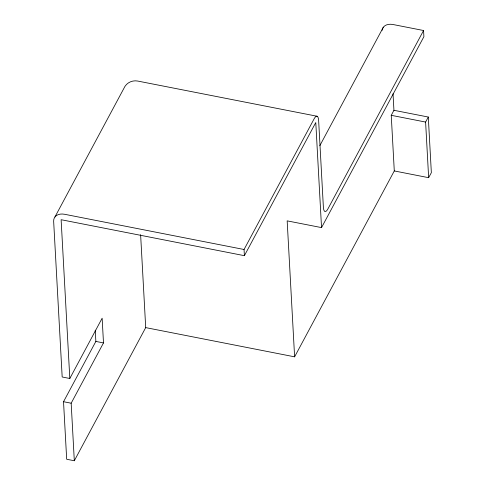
<?xml version="1.0" encoding="UTF-8"?>
<svg xmlns="http://www.w3.org/2000/svg" width="485" height="485" viewBox="0 0 485 485"><rect width="100%" height="100%" fill="white"/><g stroke="black" fill="none" stroke-linecap="round" stroke-linejoin="round"><path stroke-width="0.73" d="M54.938 216.971L124.978 86.342C127.664 82.201 132.829 80.134 137.649 81.043L317.105 116.254M382.101 30.349A12.155 8.639 28.2 0 1 393.02 24.517L423.563 30.513L327.933 208.865A12.155 3.395 -78.9 0 1 323.38 207.131L318.645 120.607A12.155 3.395 -78.9 0 0 314.098 118.867L244.058 249.496L64.602 214.279A12.155 8.639 28.2 0 0 53.653 221.305L62.177 376.99L69.816 378.488L102.141 318.202L103.493 342.925L71.168 403.211L74.314 460.75L66.681 459.253L63.529 401.713L95.86 341.422L95.242 330.188M74.314 460.75L145.706 327.611L140.62 234.673M69.816 378.488L61.122 219.711L244.391 255.68L315.783 122.541L321.537 227.604L287.168 220.863L294.613 356.833L145.706 327.611M319.833 145.664L383.35 27.202M321.537 227.604L423.902 36.69L423.563 30.513M294.613 356.833L394.287 170.938L391.243 115.315L393.935 110.295L393.032 93.775M394.287 170.938L428.649 177.686L425.606 122.062L428.297 117.037L393.935 110.295M428.649 177.686L431.347 172.66L428.297 117.037M391.243 115.315L425.606 122.062M95.86 341.422L103.493 342.925M63.529 401.713L71.168 403.211M244.058 249.496L244.391 255.68"/></g></svg>
